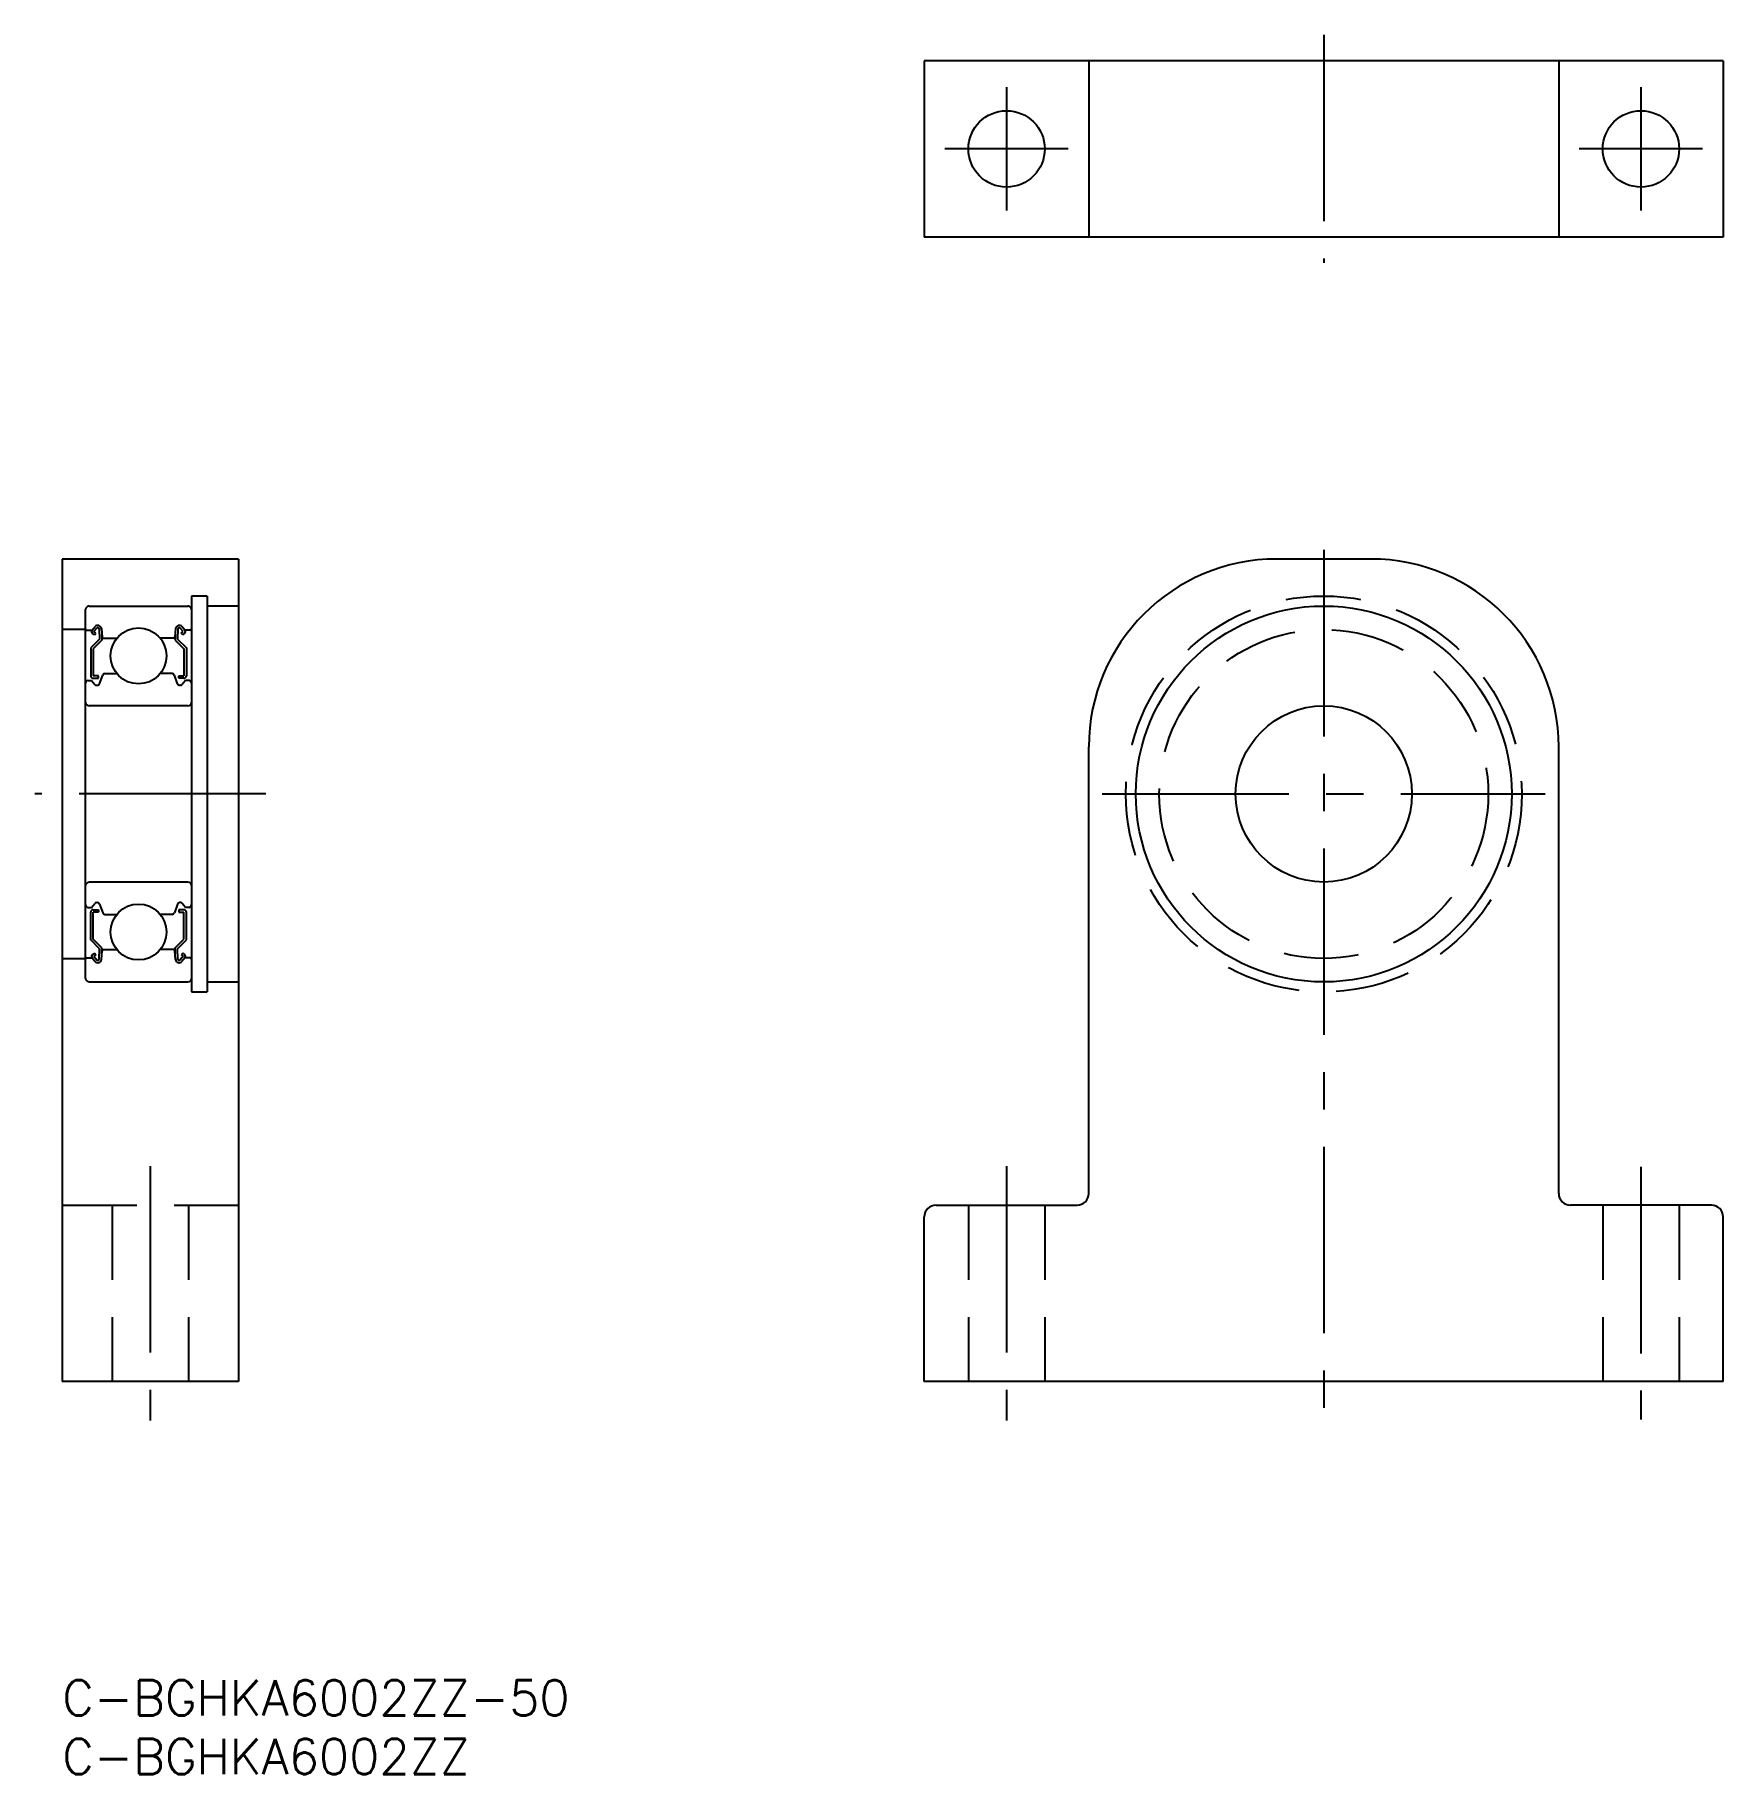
# Model space of a CAD drawing. Extents: x -2 to 141, y -8 to 140.
import ezdxf
from ezdxf.enums import TextEntityAlignment as Align

# ---------------------------------------------------------------- set-up
doc = ezdxf.new("R2010")
doc.units = 0
doc.header["$LTSCALE"] = 0.5
doc.linetypes.add('CENTER', pattern=[50.8, 31.75, -6.35, 6.35, -6.35])
doc.linetypes.add('DASHED', pattern=[19.05, 12.7, -6.35])
doc.layers.get('0').update_dxf_attribs({"linetype": 'CONTINUOUS'})
doc.layers.add('CENTER', color=1, linetype='CENTER')
doc.styles.get("Standard").update_dxf_attribs({"font": 'txt.shx', "height": 3, "bigfont": 'bigfont.shx'})

msp = doc.modelspace()

# ---------------------------------------------------------------- linework, layer by layer
at = {"color": 7, "linetype": 'CONTINUOUS'}
for p, q in [((73.39, 137.85), (73.39, 122.85)), ((141.39, 137.85), (73.39, 137.85)), ((87.39, 137.85), (87.39, 122.85)), ((127.39, 137.85), (127.39, 122.85)), ((141.39, 137.85), (141.39, 122.85)), ((141.39, 122.85), (73.39, 122.85)), ((0, 95.44), (0, 25.44)), ((15, 95.44), (0, 95.44)), ((15, 95.44), (15, 25.44)), ((111.39, 95.44), (103.39, 95.44)), ((11, 92.29), (11, 58.59)), ((12.35, 92.29), (11, 92.29)), ((12.35, 92.29), (12.35, 58.59)), ((2, 59.74), (2, 91.14)), ((2.3, 91.44), (10.7, 91.44)), ((15, 91.44), (12.35, 91.44)), ((2, 89.44), (0, 89.44)), ((2.1, 89.39), (2.56, 89.39)), ((2.56, 89.39), (2.81, 89.69)), ((2.74, 88.98), (2.58, 89.11)), ((2.71, 89.26), (2.96, 89.56)), ((2.87, 89.13), (2.71, 89.26)), ((2.74, 88.98), (2.87, 89.13)), ((3.14, 89.5), (3.18, 88.62)), ((3.34, 89.52), (3.4, 88.78)), ((3.38, 89.01), (3.38, 88.54)), ((9.66, 89.52), (9.6, 88.78)), ((9.62, 89.01), (9.62, 88.54)), ((9.86, 89.5), (9.82, 88.62)), ((10.29, 89.26), (10.04, 89.56)), ((10.13, 89.13), (10.29, 89.26)), ((10.26, 88.98), (10.13, 89.13)), ((10.44, 89.39), (10.19, 89.69)), ((10.26, 88.98), (10.42, 89.11)), ((10.9, 89.39), (10.44, 89.39)), ((3.18, 88.62), (2.43, 87.87)), ((2.43, 87.87), (2.43, 85.49)), ((3.38, 88.54), (2.63, 87.79)), ((2.63, 87.79), (2.63, 85.49)), ((3.5, 88.69), (4.65, 88.69)), ((9.5, 88.69), (8.35, 88.69)), ((9.62, 88.54), (10.37, 87.79)), ((9.82, 88.62), (10.57, 87.87)), ((10.37, 87.79), (10.37, 85.49)), ((10.57, 87.87), (10.57, 85.49)), ((2.2, 85.09), (2.5, 85.09)), ((2.5, 85.09), (2.78, 84.76)), ((3.08, 85.49), (2.63, 85.49)), ((2.63, 85.29), (3.08, 85.29)), ((2.93, 84.69), (2.99, 84.69)), ((3.08, 85.29), (3.08, 85.49)), ((3.18, 84.82), (3.45, 85.56)), ((3.64, 85.69), (4.65, 85.69)), ((9.36, 85.69), (8.35, 85.69)), ((9.82, 84.82), (9.55, 85.56)), ((9.92, 85.49), (10.37, 85.49)), ((9.92, 85.29), (9.92, 85.49)), ((10.37, 85.29), (9.92, 85.29)), ((10.07, 84.69), (10.01, 84.69)), ((10.5, 85.09), (10.22, 84.76)), ((10.8, 85.09), (10.5, 85.09)), ((10.7, 82.94), (2.3, 82.94)), ((87.39, 41.44), (87.39, 79.44)), ((127.39, 41.44), (127.39, 79.44)), ((10.7, 67.94), (2.3, 67.94)), ((2.2, 65.79), (2.5, 65.79)), ((2.43, 63.01), (2.43, 65.39)), ((2.5, 65.79), (2.78, 66.12)), ((2.63, 65.59), (3.08, 65.59)), ((2.63, 63.09), (2.63, 65.39)), ((3.08, 65.39), (2.63, 65.39)), ((2.93, 66.19), (2.99, 66.19)), ((3.08, 65.59), (3.08, 65.39)), ((3.18, 66.06), (3.45, 65.32)), ((3.64, 65.19), (4.65, 65.19)), ((9.36, 65.19), (8.35, 65.19)), ((9.82, 66.06), (9.55, 65.32)), ((10.37, 65.59), (9.92, 65.59)), ((9.92, 65.59), (9.92, 65.39)), ((9.92, 65.39), (10.37, 65.39)), ((10.07, 66.19), (10.01, 66.19)), ((10.5, 65.79), (10.22, 66.12)), ((10.37, 63.09), (10.37, 65.39)), ((10.8, 65.79), (10.5, 65.79)), ((10.57, 63.01), (10.57, 65.39)), ((3.18, 62.26), (2.43, 63.01)), ((3.38, 62.34), (2.63, 63.09)), ((3.14, 61.38), (3.18, 62.26)), ((3.38, 61.87), (3.38, 62.34)), ((3.5, 62.19), (4.65, 62.19)), ((9.5, 62.19), (8.35, 62.19)), ((9.62, 62.34), (10.37, 63.09)), ((9.62, 61.87), (9.62, 62.34)), ((9.82, 62.26), (10.57, 63.01)), ((9.86, 61.38), (9.82, 62.26)), ((0, 61.44), (2, 61.44)), ((2.1, 61.49), (2.56, 61.49)), ((2.56, 61.49), (2.81, 61.19)), ((2.74, 61.9), (2.58, 61.77)), ((2.87, 61.75), (2.71, 61.62)), ((2.71, 61.62), (2.96, 61.32)), ((2.74, 61.9), (2.87, 61.75)), ((3.34, 61.36), (3.4, 62.1)), ((9.66, 61.36), (9.6, 62.1)), ((10.29, 61.62), (10.04, 61.32)), ((10.26, 61.9), (10.13, 61.75)), ((10.13, 61.75), (10.29, 61.62)), ((10.44, 61.49), (10.19, 61.19)), ((10.26, 61.9), (10.42, 61.77)), ((10.9, 61.49), (10.44, 61.49)), ((2.3, 59.44), (10.7, 59.44)), ((12.35, 59.44), (15, 59.44)), ((11, 58.59), (12.35, 58.59)), ((74.39, 40.44), (86.39, 40.44)), ((140.39, 40.44), (128.39, 40.44)), ((73.39, 25.44), (73.39, 39.44)), ((141.39, 25.44), (141.39, 39.44)), ((15, 25.44), (0, 25.44)), ((141.39, 25.44), (73.39, 25.44))]:
    msp.add_line(p, q, dxfattribs=at)
at = {"color": 3, "linetype": 'DASHED'}
for p, q in [((0, 40.44), (15, 40.44)), ((4.25, 40.44), (4.25, 25.44)), ((10.75, 40.44), (10.75, 25.44)), ((77.14, 40.44), (77.14, 25.44)), ((83.64, 40.44), (83.64, 25.44)), ((131.14, 40.44), (131.14, 25.44)), ((137.64, 40.44), (137.64, 25.44))]:
    msp.add_line(p, q, dxfattribs=at)
at = {"color": 7, "linetype": 'CONTINUOUS'}
for centre, radius in [((80.39, 130.35), 3.25), ((134.39, 130.35), 3.25), ((107.39, 75.44), 16), ((6.5, 87.19), 2.38), ((107.39, 75.44), 7.5), ((6.5, 63.69), 2.38)]:
    msp.add_circle(centre, radius, dxfattribs=at)
at = {"color": 3, "linetype": 'DASHED'}
for radius in [16.85, 14]:
    msp.add_circle((107.39, 75.44), radius, dxfattribs=at)
at = {"color": 7, "linetype": 'CONTINUOUS'}
for centre, radius, start, end in [((103.39, 79.44), 16, 90, 180), ((111.39, 79.44), 16, 0, 90), ((2.3, 91.14), 0.3, 90, 180), ((10.7, 91.14), 0.3, 0, 90), ((2.1, 89.49), 0.1, 180, 270), ((2.71, 89.26), 0.2, 140.0002, 230.0848), ((3.04, 89.49), 0.3, 4.9968, 140.0002), ((3.04, 89.49), 0.1, 2.8198, 140.0033), ((9.96, 89.49), 0.3, 39.9998, 175.0032), ((9.96, 89.49), 0.1, 39.9967, 177.1802), ((10.29, 89.26), 0.2, 309.9152, 39.9998), ((10.9, 89.49), 0.1, 270, 0), ((3.5, 88.79), 0.1, 184.9968, 269.9995), ((9.5, 88.79), 0.1, 270.0005, 355.0032), ((2.2, 84.89), 0.2, 90, 180), ((2.63, 85.49), 0.2, 180, 270), ((2.93, 84.89), 0.2, 219.9962, 270), ((2.99, 84.89), 0.2, 270, 339.9919), ((3.64, 85.49), 0.2, 90, 159.9919), ((9.36, 85.49), 0.2, 20.0081, 90), ((10.01, 84.89), 0.2, 200.0081, 270), ((10.07, 84.89), 0.2, 270, 320.0038), ((10.37, 85.49), 0.2, 270, 0), ((10.8, 84.89), 0.2, 0, 90), ((2.3, 83.24), 0.3, 180, 270), ((10.7, 83.24), 0.3, 270, 0), ((2.3, 67.64), 0.3, 90, 180), ((10.7, 67.64), 0.3, 0, 90), ((2.2, 65.99), 0.2, 180, 270), ((2.63, 65.39), 0.2, 90, 180), ((2.93, 65.99), 0.2, 90, 140.0038), ((2.99, 65.99), 0.2, 20.0081, 90), ((3.64, 65.39), 0.2, 200.0081, 270), ((9.36, 65.39), 0.2, 270, 339.9919), ((10.01, 65.99), 0.2, 90, 159.9919), ((10.07, 65.99), 0.2, 39.9962, 90), ((10.37, 65.39), 0.2, 0, 90), ((10.8, 65.99), 0.2, 270, 0), ((3.5, 62.09), 0.1, 90.0005, 175.0032), ((9.5, 62.09), 0.1, 4.9968, 89.9995), ((2.1, 61.39), 0.1, 90, 180), ((2.71, 61.62), 0.2, 129.9152, 219.9998), ((3.04, 61.38), 0.3, 219.9998, 355.0032), ((3.04, 61.38), 0.1, 219.9967, 357.1802), ((9.96, 61.38), 0.3, 184.9968, 320.0002), ((9.96, 61.38), 0.1, 182.8198, 320.0033), ((10.29, 61.62), 0.2, 320.0002, 50.0848), ((10.9, 61.39), 0.1, 0, 90), ((2.3, 59.74), 0.3, 180, 270), ((10.7, 59.74), 0.3, 270, 0), ((74.39, 39.44), 1, 90, 180), ((86.39, 41.44), 1, 270, 0), ((128.39, 41.44), 1, 180, 270), ((140.39, 39.44), 1, 0, 90)]:
    msp.add_arc(centre, radius, start, end, dxfattribs=at)
at = {"layer": 'CENTER', "color": 1, "linetype": 'CENTER'}
for p, q in [((107.39, 140.06), (107.39, 120.64)), ((80.39, 135.6), (80.39, 125.1)), ((134.39, 135.6), (134.39, 125.1)), ((85.64, 130.35), (75.14, 130.35)), ((139.64, 130.35), (129.14, 130.35)), ((107.39, 96.21), (107.39, 22.41)), ((17.33, 75.44), (-2.33, 75.44)), ((88.54, 75.44), (126.24, 75.44)), ((7.5, 43.76), (7.5, 22.12)), ((80.39, 43.76), (80.39, 22.12)), ((134.39, 43.7), (134.39, 22.18))]:
    msp.add_line(p, q, dxfattribs=at)

# ---------------------------------------------------------------- texts
at = {"color": 7, "linetype": 'CONTINUOUS'}
for s, p in [('C-BGHKA6002ZZ-50', (0, 0)), ('C-BGHKA6002ZZ', (0, -5))]:
    msp.add_text(s, height=3, dxfattribs=at).set_placement(p, align=Align.TOP_LEFT)

doc.saveas('drawing.dxf')
